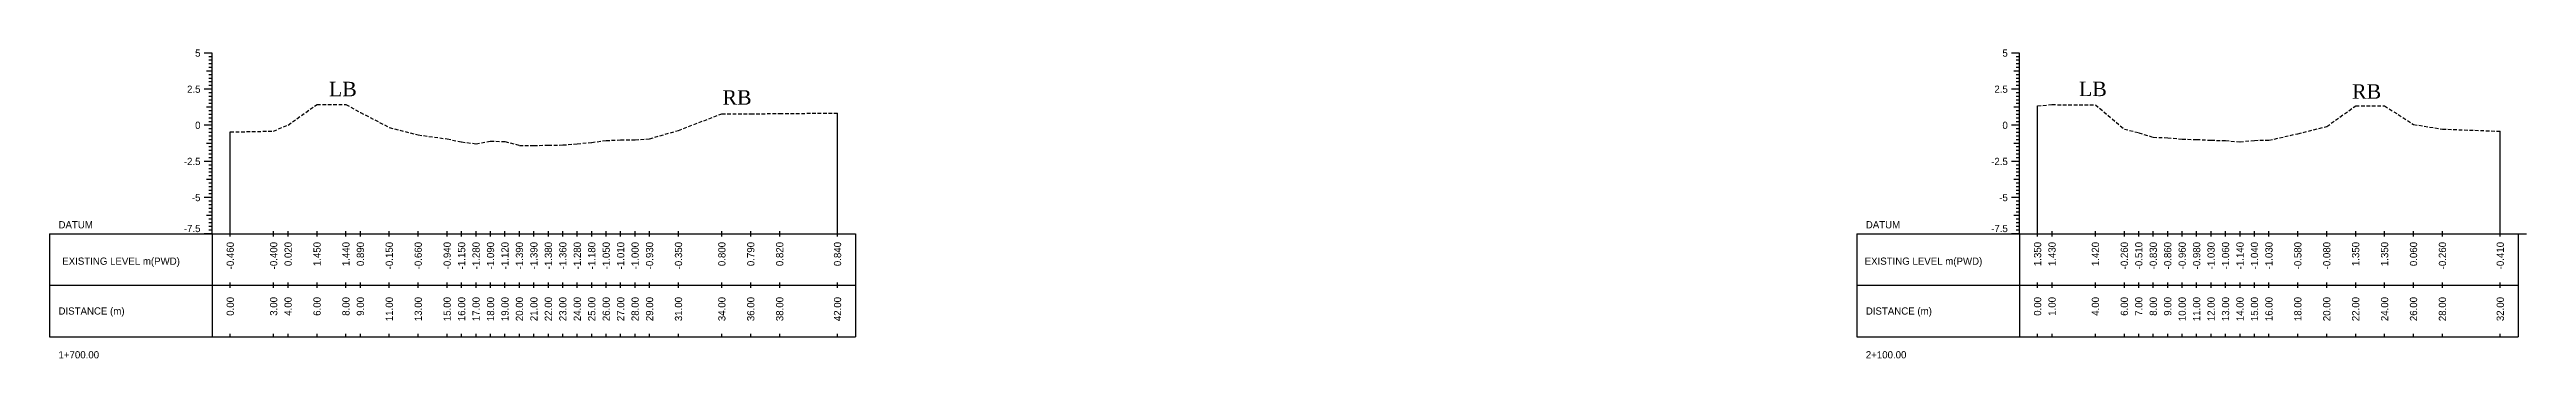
# Model space of a CAD drawing. Header units: inches. Extents: x 6579 to 9220, y -2276 to -1013.
# Drawn here: x 7655.2 to 7826.5, y -1244.5 to -1223.1 of the extents above; entities that cross this region are included whole.
import ezdxf
from ezdxf.enums import TextEntityAlignment as Align

# ---------------------------------------------------------------- set-up
doc = ezdxf.new("R2010")
doc.units = ezdxf.units.IN
doc.header["$MEASUREMENT"] = 0
doc.linetypes.add('HIDDEN', pattern=[0.375, 0.25, -0.125])
doc.layers.add('CS_Drawing', color=7, linetype='Continuous')
doc.layers.add('GL', color=3, linetype='HIDDEN')
doc.styles.add('romans', font='romans.shx')

msp = doc.modelspace()

# ---------------------------------------------------------------- linework, layer by layer
at = {"layer": 'CS_Drawing'}
for p, q in [((7666.45, -1223.39), (7665.89, -1223.39)), ((7666.45, -1223.39), (7666.06, -1223.39)), ((7666.45, -1224.64), (7666.06, -1224.64)), ((7666.45, -1223.39), (7666.22, -1223.39)), ((7666.45, -1223.64), (7666.22, -1223.64)), ((7666.45, -1223.89), (7666.22, -1223.89)), ((7666.45, -1224.14), (7666.22, -1224.14)), ((7666.45, -1224.39), (7666.22, -1224.39)), ((7666.45, -1224.64), (7666.22, -1224.64)), ((7666.45, -1235.89), (7666.45, -1223.39)), ((7791.45, -1223.39), (7790.89, -1223.39)), ((7791.45, -1223.39), (7791.06, -1223.39)), ((7791.45, -1224.64), (7791.06, -1224.64)), ((7791.45, -1223.39), (7791.22, -1223.39)), ((7791.45, -1223.64), (7791.22, -1223.64)), ((7791.45, -1223.89), (7791.22, -1223.89)), ((7791.45, -1224.14), (7791.22, -1224.14)), ((7791.45, -1224.39), (7791.22, -1224.39)), ((7791.45, -1224.64), (7791.22, -1224.64)), ((7791.45, -1235.89), (7791.45, -1223.39)), ((7666.45, -1225.89), (7665.89, -1225.89)), ((7666.45, -1225.89), (7666.06, -1225.89)), ((7666.45, -1224.89), (7666.22, -1224.89)), ((7666.45, -1225.14), (7666.22, -1225.14)), ((7666.45, -1225.39), (7666.22, -1225.39)), ((7666.45, -1225.64), (7666.22, -1225.64)), ((7666.45, -1225.89), (7666.22, -1225.89)), ((7666.45, -1226.14), (7666.22, -1226.14)), ((7666.45, -1226.39), (7666.22, -1226.39)), ((7791.45, -1225.89), (7790.89, -1225.89)), ((7791.45, -1225.89), (7791.06, -1225.89)), ((7791.45, -1224.89), (7791.22, -1224.89)), ((7791.45, -1225.14), (7791.22, -1225.14)), ((7791.45, -1225.39), (7791.22, -1225.39)), ((7791.45, -1225.64), (7791.22, -1225.64)), ((7791.45, -1225.89), (7791.22, -1225.89)), ((7791.45, -1226.14), (7791.22, -1226.14)), ((7791.45, -1226.39), (7791.22, -1226.39)), ((7666.45, -1227.14), (7666.06, -1227.14)), ((7666.45, -1226.64), (7666.22, -1226.64)), ((7666.45, -1226.89), (7666.22, -1226.89)), ((7666.45, -1227.14), (7666.22, -1227.14)), ((7666.45, -1227.39), (7666.22, -1227.39)), ((7666.45, -1227.64), (7666.22, -1227.64)), ((7666.45, -1227.89), (7666.22, -1227.89)), ((7666.45, -1228.14), (7666.22, -1228.14)), ((7709.7, -1235.89), (7709.7, -1227.55)), ((7791.45, -1227.14), (7791.06, -1227.14)), ((7791.45, -1226.64), (7791.22, -1226.64)), ((7791.45, -1226.89), (7791.22, -1226.89)), ((7791.45, -1227.14), (7791.22, -1227.14)), ((7791.45, -1227.39), (7791.22, -1227.39)), ((7791.45, -1227.64), (7791.22, -1227.64)), ((7791.45, -1227.89), (7791.22, -1227.89)), ((7791.45, -1228.14), (7791.22, -1228.14)), ((7792.7, -1235.89), (7792.7, -1227.04)), ((7666.45, -1228.39), (7665.89, -1228.39)), ((7666.45, -1228.39), (7666.06, -1228.39)), ((7666.45, -1229.64), (7666.06, -1229.64)), ((7666.45, -1228.39), (7666.22, -1228.39)), ((7666.45, -1228.64), (7666.22, -1228.64)), ((7666.45, -1228.89), (7666.22, -1228.89)), ((7666.45, -1229.14), (7666.22, -1229.14)), ((7666.45, -1229.39), (7666.22, -1229.39)), ((7666.45, -1229.64), (7666.22, -1229.64)), ((7666.45, -1229.89), (7666.22, -1229.89)), ((7667.7, -1235.89), (7667.7, -1228.85)), ((7791.45, -1228.39), (7790.89, -1228.39)), ((7791.45, -1228.39), (7791.06, -1228.39)), ((7791.45, -1229.64), (7791.06, -1229.64)), ((7791.45, -1228.39), (7791.22, -1228.39)), ((7791.45, -1228.64), (7791.22, -1228.64)), ((7791.45, -1228.89), (7791.22, -1228.89)), ((7791.45, -1229.14), (7791.22, -1229.14)), ((7791.45, -1229.39), (7791.22, -1229.39)), ((7791.45, -1229.64), (7791.22, -1229.64)), ((7791.45, -1229.89), (7791.22, -1229.89)), ((7824.7, -1235.89), (7824.7, -1228.8)), ((7666.45, -1230.89), (7665.89, -1230.89)), ((7666.45, -1230.89), (7666.06, -1230.89)), ((7666.45, -1230.14), (7666.22, -1230.14)), ((7666.45, -1230.39), (7666.22, -1230.39)), ((7666.45, -1230.64), (7666.22, -1230.64)), ((7666.45, -1230.89), (7666.22, -1230.89)), ((7666.45, -1231.14), (7666.22, -1231.14)), ((7666.45, -1231.39), (7666.22, -1231.39)), ((7666.45, -1231.64), (7666.22, -1231.64)), ((7791.45, -1230.89), (7790.89, -1230.89)), ((7791.45, -1230.89), (7791.06, -1230.89)), ((7791.45, -1230.14), (7791.22, -1230.14)), ((7791.45, -1230.39), (7791.22, -1230.39)), ((7791.45, -1230.64), (7791.22, -1230.64)), ((7791.45, -1230.89), (7791.22, -1230.89)), ((7791.45, -1231.14), (7791.22, -1231.14)), ((7791.45, -1231.39), (7791.22, -1231.39)), ((7791.45, -1231.64), (7791.22, -1231.64)), ((7666.45, -1233.39), (7665.89, -1233.39)), ((7666.45, -1232.14), (7666.06, -1232.14)), ((7666.45, -1233.39), (7666.06, -1233.39)), ((7666.45, -1231.89), (7666.22, -1231.89)), ((7666.45, -1232.14), (7666.22, -1232.14)), ((7666.45, -1232.39), (7666.22, -1232.39)), ((7666.45, -1232.64), (7666.22, -1232.64)), ((7666.45, -1232.89), (7666.22, -1232.89)), ((7666.45, -1233.14), (7666.22, -1233.14)), ((7666.45, -1233.39), (7666.22, -1233.39)), ((7791.45, -1233.39), (7790.89, -1233.39)), ((7791.45, -1232.14), (7791.06, -1232.14)), ((7791.45, -1233.39), (7791.06, -1233.39)), ((7791.45, -1231.89), (7791.22, -1231.89)), ((7791.45, -1232.14), (7791.22, -1232.14)), ((7791.45, -1232.39), (7791.22, -1232.39)), ((7791.45, -1232.64), (7791.22, -1232.64)), ((7791.45, -1232.89), (7791.22, -1232.89)), ((7791.45, -1233.14), (7791.22, -1233.14)), ((7791.45, -1233.39), (7791.22, -1233.39)), ((7666.45, -1234.64), (7666.06, -1234.64)), ((7666.45, -1233.64), (7666.22, -1233.64)), ((7666.45, -1233.89), (7666.22, -1233.89)), ((7666.45, -1234.14), (7666.22, -1234.14)), ((7666.45, -1234.39), (7666.22, -1234.39)), ((7666.45, -1234.64), (7666.22, -1234.64)), ((7666.45, -1234.89), (7666.22, -1234.89)), ((7666.45, -1235.14), (7666.22, -1235.14)), ((7791.45, -1234.64), (7791.06, -1234.64)), ((7791.45, -1233.64), (7791.22, -1233.64)), ((7791.45, -1233.89), (7791.22, -1233.89)), ((7791.45, -1234.14), (7791.22, -1234.14)), ((7791.45, -1234.39), (7791.22, -1234.39)), ((7791.45, -1234.64), (7791.22, -1234.64)), ((7791.45, -1234.89), (7791.22, -1234.89)), ((7791.45, -1235.14), (7791.22, -1235.14)), ((7655.2, -1235.89), (7666.45, -1235.89)), ((7655.2, -1235.89), (7655.2, -1243.02)), ((7666.45, -1235.89), (7665.89, -1235.89)), ((7666.45, -1235.89), (7666.06, -1235.89)), ((7666.45, -1235.39), (7666.22, -1235.39)), ((7666.45, -1235.64), (7666.22, -1235.64)), ((7666.45, -1235.89), (7666.22, -1235.89)), ((7666.45, -1235.89), (7710.95, -1235.89)), ((7666.45, -1235.89), (7666.45, -1243.02)), ((7667.7, -1236.08), (7667.7, -1235.71)), ((7670.7, -1236.08), (7670.7, -1235.71)), ((7671.7, -1236.08), (7671.7, -1235.71)), ((7673.7, -1236.08), (7673.7, -1235.71)), ((7675.7, -1236.08), (7675.7, -1235.71)), ((7676.7, -1236.08), (7676.7, -1235.71)), ((7678.7, -1236.08), (7678.7, -1235.71)), ((7680.7, -1236.08), (7680.7, -1235.71)), ((7682.7, -1236.08), (7682.7, -1235.71)), ((7683.7, -1236.08), (7683.7, -1235.71)), ((7684.7, -1236.08), (7684.7, -1235.71)), ((7685.7, -1236.08), (7685.7, -1235.71)), ((7686.7, -1236.08), (7686.7, -1235.71)), ((7687.7, -1236.08), (7687.7, -1235.71)), ((7688.7, -1236.08), (7688.7, -1235.71)), ((7689.7, -1236.08), (7689.7, -1235.71)), ((7690.7, -1236.08), (7690.7, -1235.71)), ((7691.7, -1236.08), (7691.7, -1235.71)), ((7692.7, -1236.08), (7692.7, -1235.71)), ((7693.7, -1236.08), (7693.7, -1235.71)), ((7694.7, -1236.08), (7694.7, -1235.71)), ((7695.7, -1236.08), (7695.7, -1235.71)), ((7696.7, -1236.08), (7696.7, -1235.71)), ((7698.7, -1236.08), (7698.7, -1235.71)), ((7701.7, -1236.08), (7701.7, -1235.71)), ((7703.7, -1236.08), (7703.7, -1235.71)), ((7705.7, -1236.08), (7705.7, -1235.71)), ((7709.7, -1236.08), (7709.7, -1235.71)), ((7710.95, -1235.89), (7710.95, -1243.02)), ((7780.2, -1235.89), (7791.45, -1235.89)), ((7780.2, -1235.89), (7780.2, -1243.02)), ((7791.45, -1235.89), (7790.89, -1235.89)), ((7791.45, -1235.89), (7791.06, -1235.89)), ((7791.45, -1235.39), (7791.22, -1235.39)), ((7791.45, -1235.64), (7791.22, -1235.64)), ((7791.45, -1235.89), (7791.22, -1235.89)), ((7791.45, -1235.89), (7825.95, -1235.89)), ((7791.45, -1235.89), (7791.45, -1243.02)), ((7792.7, -1236.08), (7792.7, -1235.71)), ((7793.7, -1236.08), (7793.7, -1235.71)), ((7796.7, -1236.08), (7796.7, -1235.71)), ((7798.7, -1236.08), (7798.7, -1235.71)), ((7799.7, -1236.08), (7799.7, -1235.71)), ((7800.7, -1236.08), (7800.7, -1235.71)), ((7801.7, -1236.08), (7801.7, -1235.71)), ((7802.7, -1236.08), (7802.7, -1235.71)), ((7803.7, -1236.08), (7803.7, -1235.71)), ((7804.7, -1236.08), (7804.7, -1235.71)), ((7805.7, -1236.08), (7805.7, -1235.71)), ((7806.7, -1236.08), (7806.7, -1235.71)), ((7807.7, -1236.08), (7807.7, -1235.71)), ((7808.7, -1236.08), (7808.7, -1235.71)), ((7810.7, -1236.08), (7810.7, -1235.71)), ((7812.7, -1236.08), (7812.7, -1235.71)), ((7814.7, -1236.08), (7814.7, -1235.71)), ((7816.7, -1236.08), (7816.7, -1235.71)), ((7818.7, -1236.08), (7818.7, -1235.71)), ((7820.7, -1236.08), (7820.7, -1235.71)), ((7824.7, -1236.08), (7824.7, -1235.71)), ((7825.95, -1235.89), (7826.51, -1235.89)), ((7825.95, -1235.89), (7826.34, -1235.89)), ((7825.95, -1235.89), (7826.17, -1235.89)), ((7825.95, -1235.89), (7825.95, -1243.02)), ((7655.2, -1239.46), (7666.45, -1239.46)), ((7666.45, -1239.46), (7710.95, -1239.46)), ((7666.45, -1239.46), (7710.95, -1239.46)), ((7667.7, -1239.64), (7667.7, -1239.27)), ((7670.7, -1239.64), (7670.7, -1239.27)), ((7671.7, -1239.64), (7671.7, -1239.27)), ((7673.7, -1239.64), (7673.7, -1239.27)), ((7675.7, -1239.64), (7675.7, -1239.27)), ((7676.7, -1239.64), (7676.7, -1239.27)), ((7678.7, -1239.64), (7678.7, -1239.27)), ((7680.7, -1239.64), (7680.7, -1239.27)), ((7682.7, -1239.64), (7682.7, -1239.27)), ((7683.7, -1239.64), (7683.7, -1239.27)), ((7684.7, -1239.64), (7684.7, -1239.27)), ((7685.7, -1239.64), (7685.7, -1239.27)), ((7686.7, -1239.64), (7686.7, -1239.27)), ((7687.7, -1239.64), (7687.7, -1239.27)), ((7688.7, -1239.64), (7688.7, -1239.27)), ((7689.7, -1239.64), (7689.7, -1239.27)), ((7690.7, -1239.64), (7690.7, -1239.27)), ((7691.7, -1239.64), (7691.7, -1239.27)), ((7692.7, -1239.64), (7692.7, -1239.27)), ((7693.7, -1239.64), (7693.7, -1239.27)), ((7694.7, -1239.64), (7694.7, -1239.27)), ((7695.7, -1239.64), (7695.7, -1239.27)), ((7696.7, -1239.64), (7696.7, -1239.27)), ((7698.7, -1239.64), (7698.7, -1239.27)), ((7701.7, -1239.64), (7701.7, -1239.27)), ((7703.7, -1239.64), (7703.7, -1239.27)), ((7705.7, -1239.64), (7705.7, -1239.27)), ((7709.7, -1239.64), (7709.7, -1239.27)), ((7780.2, -1239.46), (7791.45, -1239.46)), ((7791.45, -1239.46), (7825.95, -1239.46)), ((7791.45, -1239.46), (7825.95, -1239.46)), ((7792.7, -1239.64), (7792.7, -1239.27)), ((7793.7, -1239.64), (7793.7, -1239.27)), ((7796.7, -1239.64), (7796.7, -1239.27)), ((7798.7, -1239.64), (7798.7, -1239.27)), ((7799.7, -1239.64), (7799.7, -1239.27)), ((7800.7, -1239.64), (7800.7, -1239.27)), ((7801.7, -1239.64), (7801.7, -1239.27)), ((7802.7, -1239.64), (7802.7, -1239.27)), ((7803.7, -1239.64), (7803.7, -1239.27)), ((7804.7, -1239.64), (7804.7, -1239.27)), ((7805.7, -1239.64), (7805.7, -1239.27)), ((7806.7, -1239.64), (7806.7, -1239.27)), ((7807.7, -1239.64), (7807.7, -1239.27)), ((7808.7, -1239.64), (7808.7, -1239.27)), ((7810.7, -1239.64), (7810.7, -1239.27)), ((7812.7, -1239.64), (7812.7, -1239.27)), ((7814.7, -1239.64), (7814.7, -1239.27)), ((7816.7, -1239.64), (7816.7, -1239.27)), ((7818.7, -1239.64), (7818.7, -1239.27)), ((7820.7, -1239.64), (7820.7, -1239.27)), ((7824.7, -1239.64), (7824.7, -1239.27)), ((7655.2, -1243.02), (7666.45, -1243.02)), ((7666.45, -1243.02), (7710.95, -1243.02)), ((7667.7, -1243.02), (7667.7, -1242.83)), ((7670.7, -1243.02), (7670.7, -1242.83)), ((7671.7, -1243.02), (7671.7, -1242.83)), ((7673.7, -1243.02), (7673.7, -1242.83)), ((7675.7, -1243.02), (7675.7, -1242.83)), ((7676.7, -1243.02), (7676.7, -1242.83)), ((7678.7, -1243.02), (7678.7, -1242.83)), ((7680.7, -1243.02), (7680.7, -1242.83)), ((7682.7, -1243.02), (7682.7, -1242.83)), ((7683.7, -1243.02), (7683.7, -1242.83)), ((7684.7, -1243.02), (7684.7, -1242.83)), ((7685.7, -1243.02), (7685.7, -1242.83)), ((7686.7, -1243.02), (7686.7, -1242.83)), ((7687.7, -1243.02), (7687.7, -1242.83)), ((7688.7, -1243.02), (7688.7, -1242.83)), ((7689.7, -1243.02), (7689.7, -1242.83)), ((7690.7, -1243.02), (7690.7, -1242.83)), ((7691.7, -1243.02), (7691.7, -1242.83)), ((7692.7, -1243.02), (7692.7, -1242.83)), ((7693.7, -1243.02), (7693.7, -1242.83)), ((7694.7, -1243.02), (7694.7, -1242.83)), ((7695.7, -1243.02), (7695.7, -1242.83)), ((7696.7, -1243.02), (7696.7, -1242.83)), ((7698.7, -1243.02), (7698.7, -1242.83)), ((7701.7, -1243.02), (7701.7, -1242.83)), ((7703.7, -1243.02), (7703.7, -1242.83)), ((7705.7, -1243.02), (7705.7, -1242.83)), ((7709.7, -1243.02), (7709.7, -1242.83)), ((7780.2, -1243.02), (7791.45, -1243.02)), ((7791.45, -1243.02), (7825.95, -1243.02)), ((7792.7, -1243.02), (7792.7, -1242.83)), ((7793.7, -1243.02), (7793.7, -1242.83)), ((7796.7, -1243.02), (7796.7, -1242.83)), ((7798.7, -1243.02), (7798.7, -1242.83)), ((7799.7, -1243.02), (7799.7, -1242.83)), ((7800.7, -1243.02), (7800.7, -1242.83)), ((7801.7, -1243.02), (7801.7, -1242.83)), ((7802.7, -1243.02), (7802.7, -1242.83)), ((7803.7, -1243.02), (7803.7, -1242.83)), ((7804.7, -1243.02), (7804.7, -1242.83)), ((7805.7, -1243.02), (7805.7, -1242.83)), ((7806.7, -1243.02), (7806.7, -1242.83)), ((7807.7, -1243.02), (7807.7, -1242.83)), ((7808.7, -1243.02), (7808.7, -1242.83)), ((7810.7, -1243.02), (7810.7, -1242.83)), ((7812.7, -1243.02), (7812.7, -1242.83)), ((7814.7, -1243.02), (7814.7, -1242.83)), ((7816.7, -1243.02), (7816.7, -1242.83)), ((7818.7, -1243.02), (7818.7, -1242.83)), ((7820.7, -1243.02), (7820.7, -1242.83)), ((7824.7, -1243.02), (7824.7, -1242.83))]:
    msp.add_line(p, q, dxfattribs=at)
at = {"layer": 'GL'}
for points in [[(7667.7, -1228.85), (7670.7, -1228.79), (7671.7, -1228.37), (7673.7, -1226.94), (7675.7, -1226.95), (7676.7, -1227.5), (7678.7, -1228.54), (7680.7, -1229.05), (7682.7, -1229.33), (7683.7, -1229.54), (7684.7, -1229.67), (7685.7, -1229.48), (7686.7, -1229.51), (7687.7, -1229.78), (7688.7, -1229.78), (7689.7, -1229.77), (7690.7, -1229.75), (7691.7, -1229.67), (7692.7, -1229.57), (7693.7, -1229.44), (7694.7, -1229.4), (7695.7, -1229.39), (7696.7, -1229.32), (7698.7, -1228.74), (7701.7, -1227.59), (7703.7, -1227.6), (7705.7, -1227.57), (7709.7, -1227.55)], [(7792.7, -1227.04), (7793.7, -1226.96), (7796.7, -1226.97), (7798.7, -1228.65), (7799.7, -1228.9), (7800.7, -1229.22), (7801.7, -1229.25), (7802.7, -1229.35), (7803.7, -1229.37), (7804.7, -1229.42), (7805.7, -1229.45), (7806.7, -1229.53), (7807.7, -1229.43), (7808.7, -1229.42), (7810.7, -1228.97), (7812.7, -1228.47), (7814.7, -1227.04), (7816.7, -1227.04), (7818.7, -1228.33), (7820.7, -1228.65), (7824.7, -1228.8)]]:
    msp.add_lwpolyline(points, dxfattribs=at)

# ---------------------------------------------------------------- texts
at = {"char_height": 1, "width": 263.4059, "attachment_point": 1, "style": 'romans'}
for s, insert in [('{\\fTimes New Roman|b0|i0|c0|p18;LB}', (7674.52, -1225.38)), ('{\\fTimes New Roman|b0|i0|c0|p18;RB}', (7701.74, -1225.96)), ('{\\fTimes New Roman|b0|i0|c0|p18;LB}', (7795.56, -1225.37)), ('{\\fTimes New Roman|b0|i0|c0|p18;RB}', (7814.45, -1225.55))]:
    msp.add_mtext(s, dxfattribs=dict(at, insert=insert))
at = {"layer": 'CS_Drawing'}
for s, p in [('5', (7665.64, -1223.39)), ('5', (7790.64, -1223.39)), ('2.5', (7665.64, -1225.89)), ('2.5', (7790.64, -1225.89)), ('0', (7665.64, -1228.39)), ('0', (7790.64, -1228.39)), ('-2.5', (7665.64, -1230.89)), ('-2.5', (7790.64, -1230.89)), ('-5', (7665.64, -1233.39)), ('-5', (7790.64, -1233.39))]:
    msp.add_text(s, height=0.5, dxfattribs=at).set_placement(p, align=Align.MIDDLE_RIGHT)
for s, p in [('DATUM', (7655.82, -1235.27)), ('DATUM', (7780.82, -1235.27)), ('EXISTING LEVEL m(PWD)', (7656.08, -1237.79)), ('EXISTING LEVEL m(PWD)', (7780.74, -1237.79)), ('DISTANCE (m)', (7655.82, -1241.24)), ('DISTANCE (m)', (7780.82, -1241.24)), ('1+700.00', (7655.82, -1244.27)), ('2+100.00', (7780.82, -1244.27))]:
    msp.add_text(s, height=0.5, dxfattribs=at).set_placement(p, align=Align.MIDDLE_LEFT)
for p in [(7665.64, -1235.78), (7790.64, -1235.78)]:
    msp.add_text('-7.5', height=0.5, dxfattribs=at).set_placement(p, align=Align.RIGHT)
for s, p in [('-0.460', (7667.7, -1236.46)), ('-0.400', (7670.7, -1236.46)), ('0.020', (7671.7, -1236.46)), ('1.450', (7673.7, -1236.46)), ('1.440', (7675.7, -1236.46)), ('0.890', (7676.7, -1236.46)), ('-0.150', (7678.7, -1236.46)), ('-0.660', (7680.7, -1236.46)), ('-0.940', (7682.7, -1236.46)), ('-1.150', (7683.7, -1236.46)), ('-1.280', (7684.7, -1236.46)), ('-1.090', (7685.7, -1236.46)), ('-1.120', (7686.7, -1236.46)), ('-1.390', (7687.7, -1236.46)), ('-1.390', (7688.7, -1236.46)), ('-1.380', (7689.7, -1236.46)), ('-1.360', (7690.7, -1236.46)), ('-1.280', (7691.7, -1236.46)), ('-1.180', (7692.7, -1236.46)), ('-1.050', (7693.7, -1236.46)), ('-1.010', (7694.7, -1236.46)), ('-1.000', (7695.7, -1236.46)), ('-0.930', (7696.7, -1236.46)), ('-0.350', (7698.7, -1236.46)), ('0.800', (7701.7, -1236.46)), ('0.790', (7703.7, -1236.46)), ('0.820', (7705.7, -1236.46)), ('0.840', (7709.7, -1236.46)), ('1.350', (7792.7, -1236.46)), ('1.430', (7793.7, -1236.46)), ('1.420', (7796.7, -1236.46)), ('-0.260', (7798.7, -1236.46)), ('-0.510', (7799.7, -1236.46)), ('-0.830', (7800.7, -1236.46)), ('-0.860', (7801.7, -1236.46)), ('-0.960', (7802.7, -1236.46)), ('-0.980', (7803.7, -1236.46)), ('-1.030', (7804.7, -1236.46)), ('-1.060', (7805.7, -1236.46)), ('-1.140', (7806.7, -1236.46)), ('-1.040', (7807.7, -1236.46)), ('-1.030', (7808.7, -1236.46)), ('-0.580', (7810.7, -1236.46)), ('-0.080', (7812.7, -1236.46)), ('1.350', (7814.7, -1236.46)), ('1.350', (7816.7, -1236.46)), ('0.060', (7818.7, -1236.46)), ('-0.260', (7820.7, -1236.46)), ('-0.410', (7824.7, -1236.46)), ('0.00', (7667.7, -1240.27)), ('3.00', (7670.7, -1240.27)), ('4.00', (7671.7, -1240.27)), ('6.00', (7673.7, -1240.27)), ('8.00', (7675.7, -1240.27)), ('9.00', (7676.7, -1240.27)), ('11.00', (7678.7, -1240.27)), ('13.00', (7680.7, -1240.27)), ('15.00', (7682.7, -1240.27)), ('16.00', (7683.7, -1240.27)), ('17.00', (7684.7, -1240.27)), ('18.00', (7685.7, -1240.27)), ('19.00', (7686.7, -1240.27)), ('20.00', (7687.7, -1240.27)), ('21.00', (7688.7, -1240.27)), ('22.00', (7689.7, -1240.27)), ('23.00', (7690.7, -1240.27)), ('24.00', (7691.7, -1240.27)), ('25.00', (7692.7, -1240.27)), ('26.00', (7693.7, -1240.27)), ('27.00', (7694.7, -1240.27)), ('28.00', (7695.7, -1240.27)), ('29.00', (7696.7, -1240.27)), ('31.00', (7698.7, -1240.27)), ('34.00', (7701.7, -1240.27)), ('36.00', (7703.7, -1240.27)), ('38.00', (7705.7, -1240.27)), ('42.00', (7709.7, -1240.27)), ('0.00', (7792.7, -1240.27)), ('1.00', (7793.7, -1240.27)), ('4.00', (7796.7, -1240.27)), ('6.00', (7798.7, -1240.27)), ('7.00', (7799.7, -1240.27)), ('8.00', (7800.7, -1240.27)), ('9.00', (7801.7, -1240.27)), ('10.00', (7802.7, -1240.27)), ('11.00', (7803.7, -1240.27)), ('12.00', (7804.7, -1240.27)), ('13.00', (7805.7, -1240.27)), ('14.00', (7806.7, -1240.27)), ('15.00', (7807.7, -1240.27)), ('16.00', (7808.7, -1240.27)), ('18.00', (7810.7, -1240.27)), ('20.00', (7812.7, -1240.27)), ('22.00', (7814.7, -1240.27)), ('24.00', (7816.7, -1240.27)), ('26.00', (7818.7, -1240.27)), ('28.00', (7820.7, -1240.27)), ('32.00', (7824.7, -1240.27))]:
    msp.add_text(s, height=0.5, rotation=90, dxfattribs=at).set_placement(p, align=Align.MIDDLE_RIGHT)

doc.saveas('drawing.dxf')
